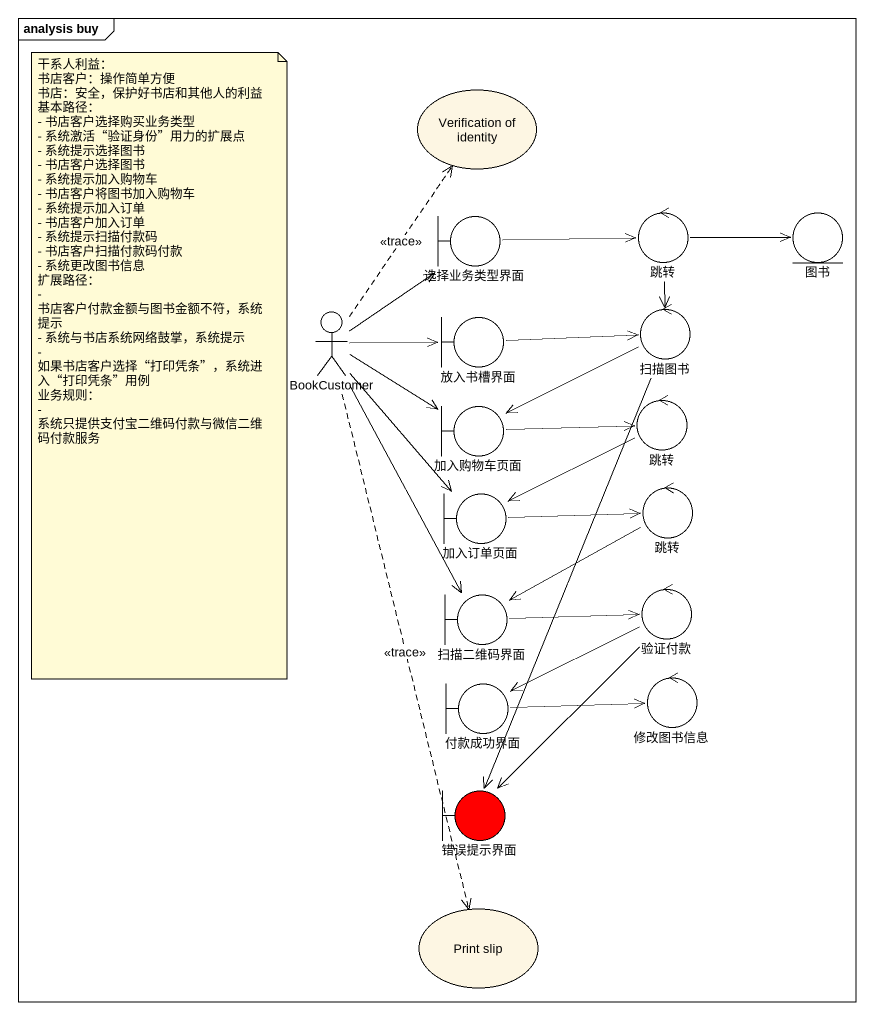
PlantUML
@startuml
mainframe analysis buy
usecase "Verification of identity" as Verification_of_identity
boundary 选择业务类型界面
control 跳转
entity 图书
actor BookCustomer
boundary 放入书槽界面
control 扫描图书
boundary 加入购物车页面
control "跳转" as 跳转_2
boundary 加入订单页面
control "跳转" as 跳转_3
control 验证付款
boundary 扫描二维码界面
boundary 付款成功界面
control 修改图书信息
boundary 错误提示界面 #FF0000
usecase "Print slip" as Print_slip
选择业务类型界面 -right-> 跳转
跳转 -right-> 图书
跳转 --> 扫描图书
BookCustomer .up.> Verification_of_identity : <<trace>>
BookCustomer -up-> 选择业务类型界面
BookCustomer -right-> 放入书槽界面
BookCustomer -right-> 加入购物车页面
BookCustomer --> 加入订单页面
BookCustomer --> 扫描二维码界面
BookCustomer ..> Print_slip : <<trace>>
放入书槽界面 -right-> 扫描图书
扫描图书 -left-> 加入购物车页面
扫描图书 --> 错误提示界面
加入购物车页面 -right-> 跳转_2
跳转_2 -left-> 加入订单页面
加入订单页面 -right-> 跳转_3
跳转_3 -left-> 扫描二维码界面
验证付款 -left-> 付款成功界面
验证付款 --> 错误提示界面
扫描二维码界面 -right-> 验证付款
付款成功界面 -right-> 修改图书信息
note as N1
  干系人利益：
  书店客户：操作简单方便
  书店：安全，保护好书店和其他人的利益
  基本路径：
  - 书店客户选择购买业务类型
  - 系统激活“验证身份”用力的扩展点
  - 系统提示选择图书
  - 书店客户选择图书
  - 系统提示加入购物车
  - 书店客户将图书加入购物车
  - 系统提示加入订单
  - 书店客户加入订单
  - 系统提示扫描付款码
  - 书店客户扫描付款码付款
  - 系统更改图书信息
  扩展路径：
  - 书店客户付款金额与图书金额不符，系统提示
  - 系统与书店系统网络鼓掌，系统提示
  - 如果书店客户选择“打印凭条”，系统进入“打印凭条”用例
  业务规则：
  - 系统只提供支付宝二维码付款与微信二维码付款服务
end note
@enduml
